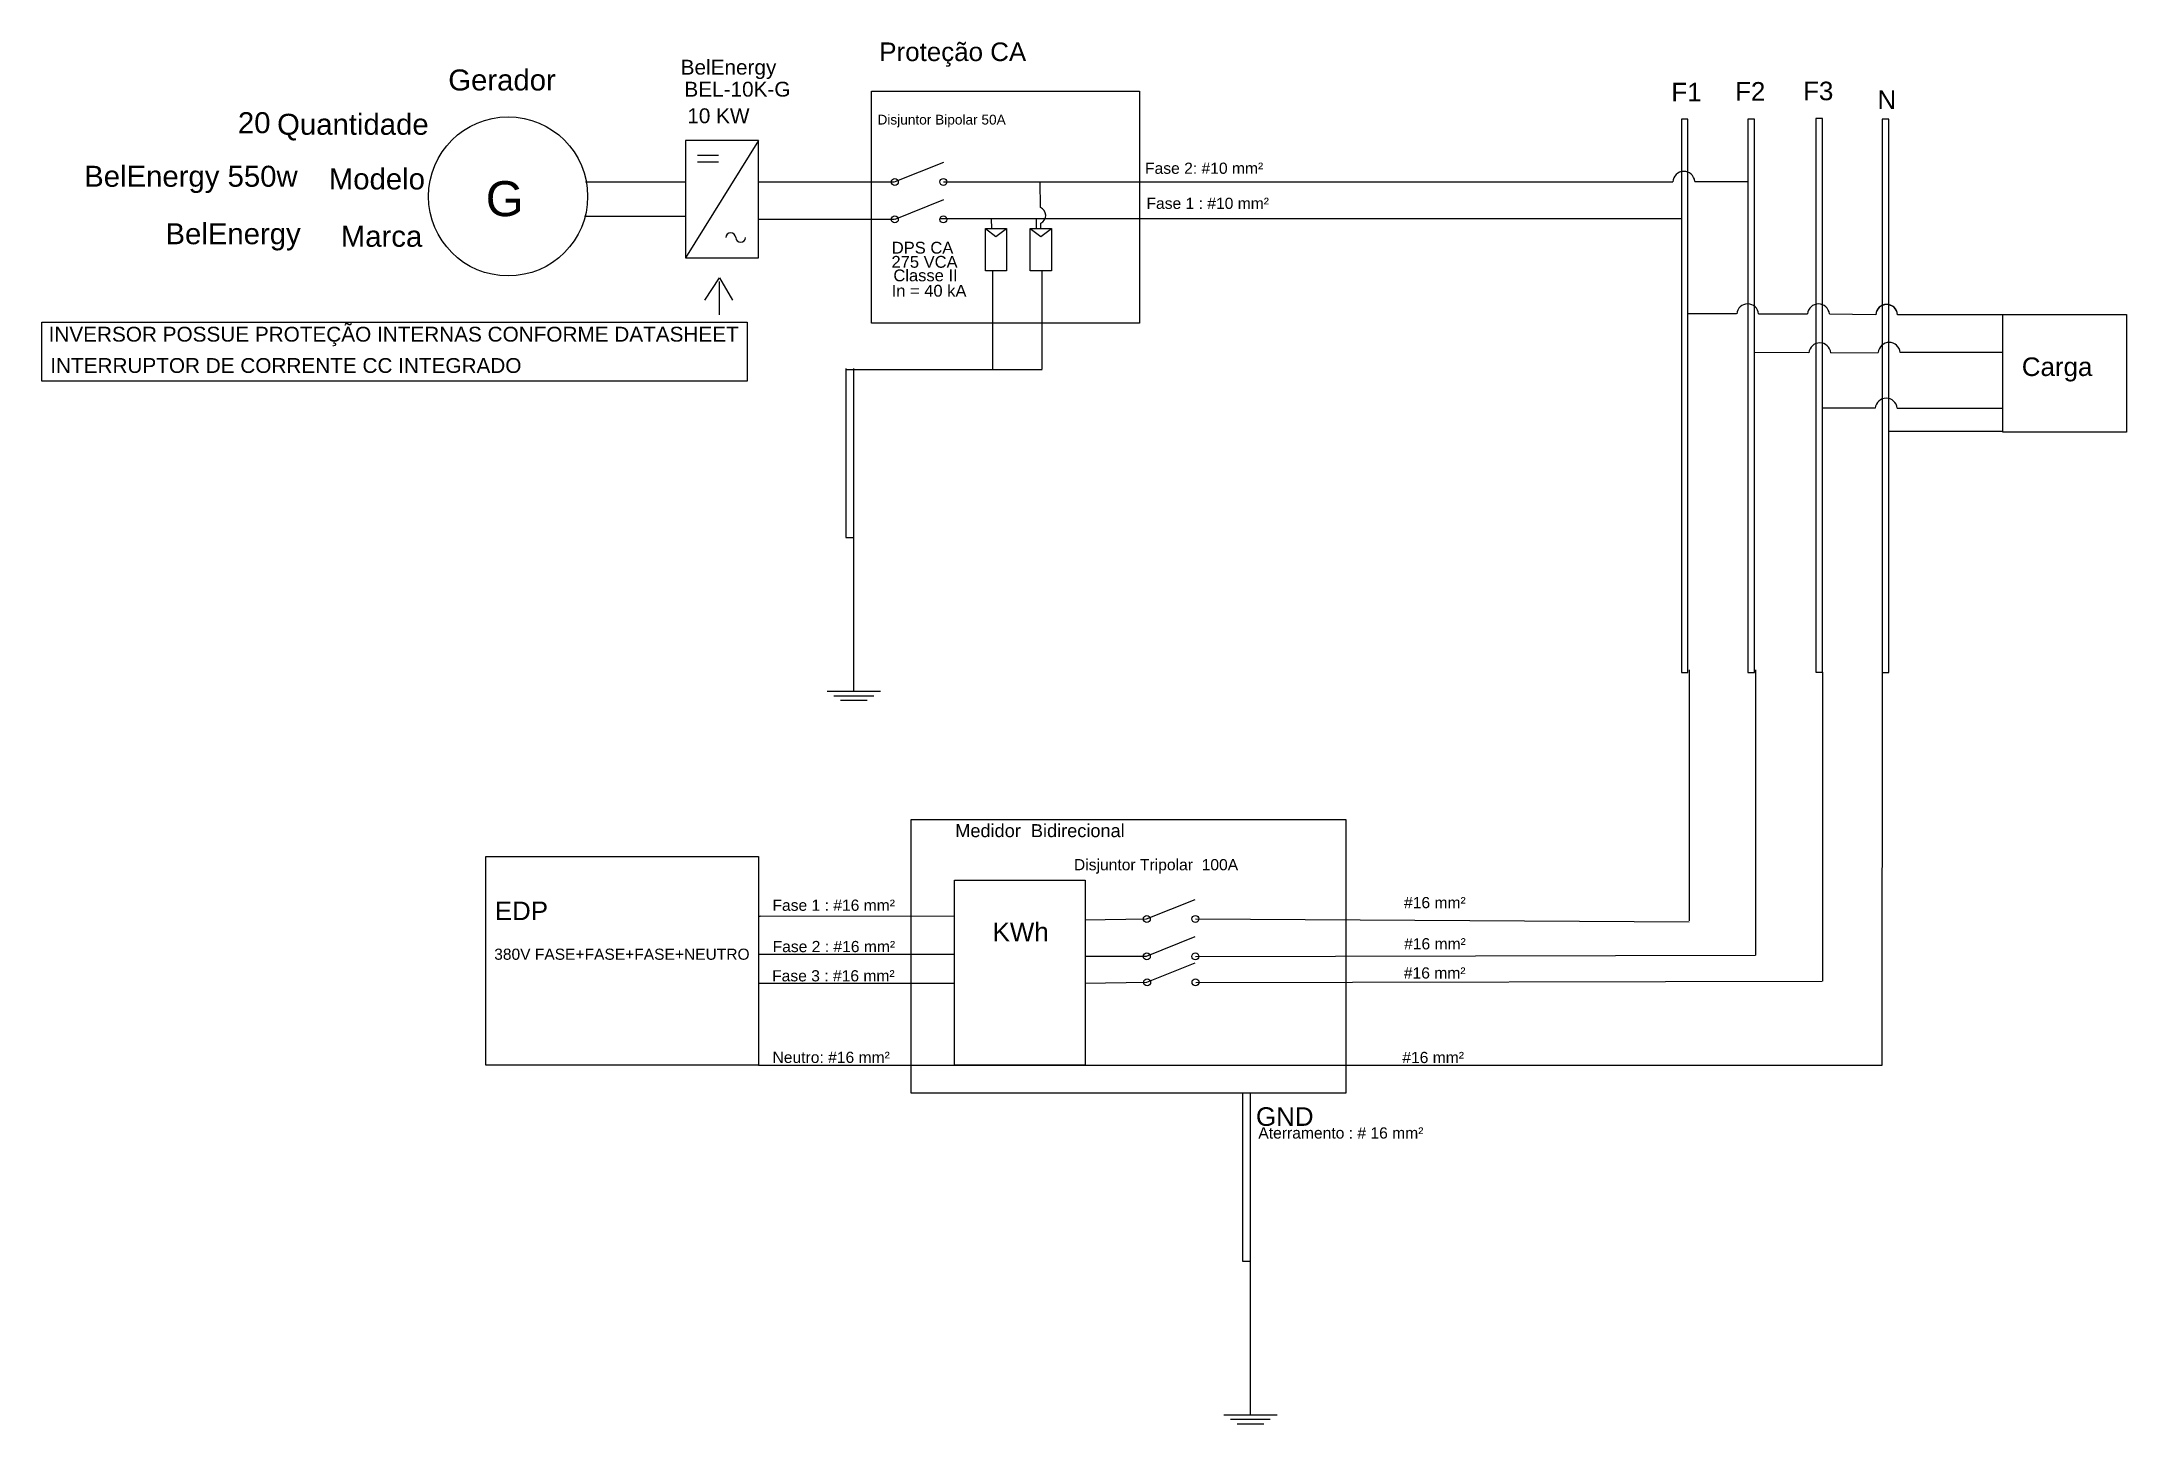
# Model space of a CAD drawing. Header units: millimetres. Extents: x 16489 to 42931, y 956 to 18489.
import ezdxf

# ---------------------------------------------------------------- set-up
doc = ezdxf.new("R2010")
doc.units = ezdxf.units.MM
doc.layers.add('LAYER_RED', color=1, linetype='Continuous')
doc.styles.add('arial', font='arial.ttf')
doc.styles.get("Standard").update_dxf_attribs({"font": 'arial.ttf'})

# ---------------------------------------------------------------- blocks, each defined once
blk = doc.blocks.new('DISJUNTO_2_TERMOMAGNETICO')
at = {"layer": 'LAYER_RED'}
for p, q in [((-387394.2, 200882.1), (-387467.3, 200852.8)), ((-387394.2, 200825.8), (-387467.3, 200796.5))]:
    blk.add_line(p, q, dxfattribs=at)
for centre in [(-387467.3, 200852.8), (-387394.2, 200852.8), (-387467.3, 200796.5), (-387394.2, 200796.5)]:
    blk.add_circle(centre, 5.22, dxfattribs=at)
blk = doc.blocks.new('DPS')
at = {"layer": 'LAYER_RED'}
for p, q in [((-389171.7, 200843.5), (-389155.8, 200831.8)), ((-389155.8, 200831.8), (-389139.9, 200843.5))]:
    blk.add_line(p, q, dxfattribs=at)
blk.add_lwpolyline([(-389171.7, 200843.5), (-389139.9, 200843.5), (-389139.9, 200780), (-389171.7, 200780)], close=True, dxfattribs=at)

msp = doc.modelspace()

# ---------------------------------------------------------------- linework, layer by layer
for p, q in [((37287, 17509), (37287, 10489)), ((37371, 17509), (37287, 17509)), ((37371, 10489), (37371, 17509)), ((38130, 17509), (38130, 11608)), ((38214, 17509), (38130, 17509)), ((38130, 17509), (38130, 10489)), ((38214, 17509), (38130, 17509)), ((38214, 11608), (38214, 17509)), ((38214, 10489), (38214, 17509)), ((38993, 17514), (38993, 11613)), ((39078, 17514), (38993, 17514)), ((38993, 17514), (38993, 10494)), ((39078, 17514), (38993, 17514)), ((39078, 11613), (39078, 17514)), ((39078, 10494), (39078, 17514)), ((39835, 17508), (39835, 11607)), ((39919, 17508), (39835, 17508)), ((39835, 17508), (39835, 10488)), ((39919, 17508), (39835, 17508)), ((39919, 11607), (39919, 17508)), ((39919, 10488), (39919, 17508)), ((25582, 17236), (24656, 17236)), ((24656, 17236), (24656, 17005)), ((25582, 17236), (24656, 15750)), ((25582, 15750), (25582, 17236)), ((24656, 17005), (24656, 15750)), ((24806, 17049), (25075, 17049)), ((24806, 16967), (25075, 16967)), ((24658, 16707), (23386, 16707)), ((27308, 16710), (25582, 16710)), ((27926, 16711), (37180, 16711)), ((29158, 16388), (29152, 16718)), ((37457, 16718), (38132, 16718)), ((24648, 16273), (23375, 16273)), ((27308, 16236), (25583, 16236)), ((27884, 16248), (37287, 16248)), ((28539, 16119), (28537, 16243)), ((29109, 16119), (29107, 16243)), ((29163, 16119), (29161, 16188)), ((24656, 15750), (25582, 15750)), ((24900, 15213), (25087, 15493)), ((25087, 15493), (25250, 15213)), ((25087, 15027), (25087, 15447)), ((37987, 15037), (37371, 15037)), ((38267, 15037), (38887, 15037)), ((39165, 15037), (39751, 15028)), ((40028, 15031), (41297, 15031)), ((41297, 15031), (41365, 15031)), ((38904, 14542), (38212, 14546)), ((39181, 14542), (39784, 14549)), ((40061, 14553), (41020, 14553)), ((41020, 14553), (41365, 14553)), ((39746, 13842), (39078, 13842)), ((40023, 13842), (41365, 13842)), ((39919, 13552), (41365, 13552)), ((37287, 10489), (37371, 10489)), ((37385, 10522), (37385, 7341)), ((38130, 10489), (38214, 10489)), ((38228, 10522), (38228, 6904)), ((38993, 10494), (39078, 10494)), ((39078, 10494), (39078, 6574)), ((39832, 5509), (39837, 10521)), ((39835, 10488), (39919, 10488)), ((31115, 7609), (30500, 7362)), ((25585, 7401), (25580, 7401)), ((25585, 7401), (25601, 7401)), ((28066, 7397), (25601, 7401)), ((30499, 7361), (29721, 7351)), ((31123, 7365), (37385, 7328)), ((25585, 6913), (25580, 6913)), ((28066, 6912), (25585, 6913)), ((30501, 6889), (29726, 6890)), ((31115, 7136), (30500, 6890)), ((31123, 6890), (38228, 6904)), ((31117, 6804), (30501, 6558)), ((25585, 6550), (28066, 6550)), ((30503, 6559), (29725, 6548)), ((31127, 6560), (39074, 6574)), ((25580, 5509), (39832, 5509))]:
    msp.add_line(p, q)
at = {"color": 3}
for p, q in [((28552, 14335), (28552, 15583)), ((29179, 14335), (29179, 15583)), ((26690, 14346), (26690, 12203)), ((26690, 14334), (29179, 14334)), ((26791, 12203), (26791, 14346)), ((26690, 12203), (26791, 12203)), ((26791, 10260), (26791, 12203)), ((27128, 10251), (26454, 10251)), ((27044, 10192), (26538, 10192)), ((26960, 10133), (26622, 10133)), ((31719, 5157), (31719, 3026)), ((31820, 3026), (31820, 5157)), ((31719, 3025), (31820, 3025)), ((31820, 1083), (31820, 3026)), ((32158, 1074), (31483, 1074)), ((32073, 1015), (31568, 1015)), ((31989, 956), (31652, 956))]:
    msp.add_line(p, q, dxfattribs=at)
for points in [[(27013, 17863), (30412, 17863), (30412, 14919), (27013, 14919)], [(16489, 14933), (25437, 14933), (25437, 14186), (16489, 14186)], [(41365, 15031), (42931, 15031), (42931, 13539), (41365, 13539)], [(27519, 8628), (33032, 8628), (33032, 5156), (27519, 5156)], [(22124, 8155), (25580, 8155), (25580, 5509), (22124, 5509)], [(28066, 7858), (29726, 7858), (29726, 5512), (28066, 5512)]]:
    msp.add_lwpolyline(points, close=True)
for centre, radius in [((22405, 16528), 1009), ((30507, 7365), 44), ((31123, 7365), 44), ((30507, 6890), 44), ((31123, 6890), 44), ((30511, 6562), 44), ((31124, 6562), 44)]:
    msp.add_circle(centre, radius)
for centre, radius, start, end in [((37318, 16706), 139, 4.8421, 177.8925), ((29113, 16287), 111, 295.731, 65.8709), ((25229, 16001), 63.4, 3.9499, 176.0501), ((25355, 16010), 63.4, 183.9499, 356.0501), ((38128, 15025), 139, 4.8264, 175.1736), ((39026, 15025), 139, 4.8264, 175.1736), ((39890, 15019), 139, 4.8264, 175.1489), ((39890, 15016), 139, 4.8264, 175.1489), ((39043, 14531), 139, 4.8264, 175.1736), ((39923, 14537), 139, 4.8264, 175.1489), ((39885, 13830), 139, 4.8264, 175.1736)]:
    msp.add_arc(centre, radius, start, end)

# ---------------------------------------------------------------- block references
at = {"xscale": 8.430276973173022, "yscale": 8.430276973173022, "zscale": 8.430276973173022}
for name, p in [('DISJUNTO_2_TERMOMAGNETICO', (3293767, -1676534)), ('DPS', (3309284, -1677047)), ('DPS', (3309854, -1677047))]:
    msp.add_blockref(name, p, dxfattribs=at)

# ---------------------------------------------------------------- texts
for s, height, p in [('BelEnergy', 188.3, (24594, 18072)), ('Proteção CA ', 235.37, (27113, 18244)), ('BEL-10K-G', 188.3, (24642, 17793)), ('F2', 235.4, (37968, 17742)), ('F3', 235.4, (38831, 17747)), ('F1', 235.4, (37160, 17733)), ('N', 235, (39774, 17637)), ('10 KW ', 188.3, (24678, 17456)), ('Disjuntor Bipolar 50A', 124, (27090, 17439)), ('Fase 2: #10 mm²', 141.98, (30484, 16814)), ('G', 444, (22121, 16277)), ('Fase 1 : #10 mm²', 141.98, (30502, 16369)), ('DPS CA ', 150, (27272, 15802)), ('275 VCA', 150, (27268, 15623)), ('Classe II', 150, (27292, 15451)), ('In = 40 kA', 150, (27270, 15256)), ('Carga', 235.4, (41605, 14250)), ('Medidor  Bidirecional', 164.76, (28077, 8402)), ('Disjuntor Tripolar  100A', 141.98, (29582, 7982)), ('EDP', 235.4, (22236, 7350)), ('Fase 1 : #16 mm²', 141.98, (25758, 7468)), ('#16 mm²', 142, (33769, 7501)), ('KWh', 235.4, (28550, 7083)), ('380V FASE+FASE+FASE+NEUTRO', 141.22, (22229, 6847)), ('Fase 2 : #16 mm²', 141.98, (25760, 6944)), ('#16 mm²', 142, (33770, 6979)), ('Fase 3 : #16 mm²', 141.98, (25754, 6573)), ('#16 mm²', 142, (33767, 6609)), ('Neutro: #16 mm²', 141.98, (25759, 5539)), ('#16 mm²', 142, (33747, 5537)), ('GND', 235.4, (31891, 4741)), ('Aterramento : # 16 mm²', 141.98, (31921, 4580))]:
    msp.add_text(s, height=height).set_placement(p)
at = {"style": 'arial'}
for s, p in [('Gerador ', (21646, 17871)), ('Quantidade', (19475, 17309)), ('Modelo', (20131, 16616)), ('Marca', (20283, 15889))]:
    msp.add_text(s, height=266.2, dxfattribs=at).set_placement(p)
at = {"color": 2, "style": 'arial'}
for s, height, p in [('20', 266.2, (18978, 17329)), ('BelEnergy 550w', 266.22, (17028, 16650)), ('BelEnergy', 266.2, (18059, 15921))]:
    msp.add_text(s, height=height, dxfattribs=at).set_placement(p)
at = {"color": 2}
for s, p in [(' INVERSOR POSSUE PROTEÇÃO INTERNAS CONFORME DATASHEET', (16504, 14686)), ('INTERRUPTOR DE CORRENTE CC INTEGRADO', (16598, 14289))]:
    msp.add_text(s, height=188.29, dxfattribs=at).set_placement(p)

doc.saveas('drawing.dxf')
